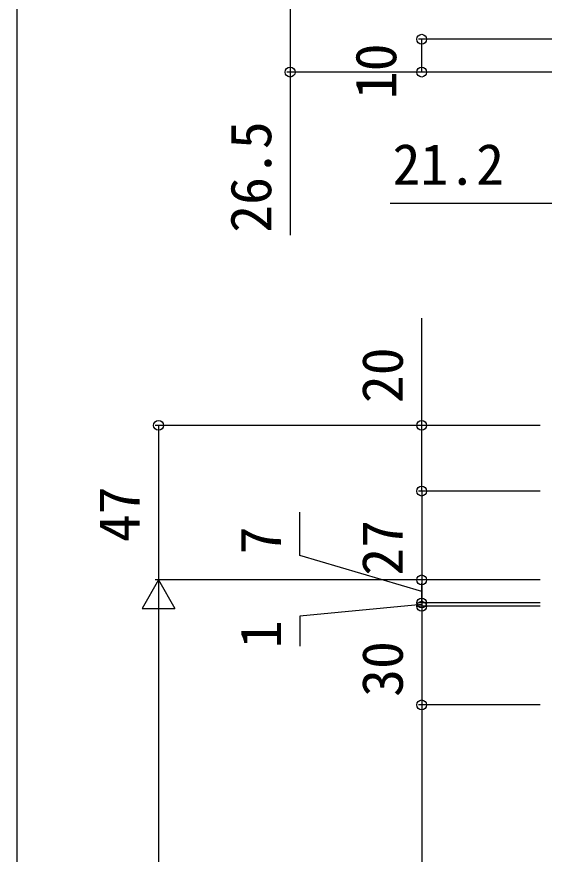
# Model space of a CAD drawing. Units: millimetres, scale not verified. Extents: x -1225 to 1225, y -1820 to 1812.
# Drawn here: x -700.6 to -540.2, y -1267.9 to -1013.3 of the extents above; entities that cross this region are included whole.
import ezdxf
from ezdxf.enums import TextEntityAlignment as Align

# ---------------------------------------------------------------- set-up
doc = ezdxf.new("R2010")
doc.units = ezdxf.units.MM
doc.header["$LTSCALE"] = 10
doc.layers.add('0-7_YKK_D', color=6, linetype='Continuous')
doc.styles.add('ＭＳ ゴシック', font='')
doc.styles.get('ＭＳ ゴシック').set_extended_font_data('MS Gothic')

msp = doc.modelspace()

# ---------------------------------------------------------------- linework, layer by layer
at = {"layer": '0-7_YKK_D'}
for p, q in [((-700.6, -947.45), (-700.6, -1722.26)), ((-509.81, -1020.1), (-578.5, -1020.1)), ((-577.5, -1030.1), (-577.5, -1020.1)), ((-517.01, -1030.1), (-618.5, -1030.1)), ((-517.01, -1030.1), (-578.5, -1030.1)), ((-541.5, -1137.5), (-658.5, -1137.5)), ((-657.5, -1137.5), (-657.5, -1184.5)), ((-541.5, -1137.5), (-578.5, -1137.5)), ((-541.5, -1157.5), (-578.5, -1157.5)), ((-541.5, -1157.5), (-578.5, -1157.5)), ((-577.5, -1157.5), (-577.5, -1184.5)), ((-657.5, -1184.5), (-662.5, -1193.16)), ((-541.5, -1184.5), (-658.5, -1184.5)), ((-541.5, -1184.5), (-658.5, -1184.5)), ((-657.5, -1184.5), (-652.5, -1193.16)), ((-657.5, -1184.5), (-657.5, -1201.82)), ((-541.5, -1184.5), (-578.5, -1184.5)), ((-541.5, -1184.5), (-578.5, -1184.5)), ((-577.5, -1184.5), (-577.5, -1191.5)), ((-577.5, -1191.5), (-577.5, -1185.5)), ((-541.5, -1191.5), (-578.5, -1191.5)), ((-541.5, -1191.5), (-578.5, -1191.5)), ((-577.5, -1191.5), (-577.5, -1192.5)), ((-577.5, -1191.5), (-577.5, -1192.5)), ((-662.5, -1193.16), (-652.5, -1193.16)), ((-541.5, -1192.5), (-578.5, -1192.5)), ((-541.5, -1192.5), (-578.5, -1192.5)), ((-577.5, -1192.5), (-577.5, -1198.5)), ((-577.5, -1192.5), (-577.5, -1222.5)), ((-657.5, -1194.5), (-657.5, -1551.26)), ((-541.5, -1222.5), (-578.5, -1222.5)), ((-577.5, -1222.5), (-577.5, -1561.26))]:
    msp.add_line(p, q, dxfattribs=at)
for points in [[(-617.5, -1003.6), (-617.5, -1030.1), (-617.5, -1079.7)], [(-516.31, -1070.1), (-537.5, -1070.1), (-587.1, -1070.1)], [(-577.5, -1157.5), (-577.5, -1137.5), (-577.5, -1104.89)], [(-577.5, -1188), (-614.5, -1177.07), (-614.5, -1163.9)], [(-577.5, -1192), (-614.5, -1195.57), (-614.5, -1204.69)]]:
    msp.add_lwpolyline(points, dxfattribs=at)
for centre in [(-577.5, -1020.1), (-617.5, -1030.1), (-577.5, -1030.1), (-657.5, -1137.5), (-577.5, -1137.5), (-577.5, -1157.5), (-577.5, -1157.5), (-577.5, -1184.5), (-577.5, -1184.5), (-577.5, -1191.5), (-577.5, -1191.5), (-577.5, -1192.5), (-577.5, -1192.5), (-577.5, -1222.5), (-577.5, -1222.5)]:
    msp.add_circle(centre, 1.5, dxfattribs=at)

# ---------------------------------------------------------------- texts
at = {"layer": '0-7_YKK_D', "style": 'ＭＳ ゴシック'}
for s, p in [('10', (-581.5, -1038.33)), ('26.5', (-619.5, -1078.95)), ('20', (-579.5, -1130.75)), ('47', (-659.5, -1173.02)), ('27', (-579.5, -1183.22)), ('7', (-616.5, -1176.72)), ('1', (-616.5, -1205.29)), ('30', (-579.5, -1220.05))]:
    msp.add_text(s, height=12.46, rotation=90, dxfattribs=at).set_placement(p, align=Align.BOTTOM_LEFT)
msp.add_text('21.2', height=12.46, dxfattribs=at).set_placement((-586.36, -1068.1), align=Align.BOTTOM_LEFT)

doc.saveas('drawing.dxf')
